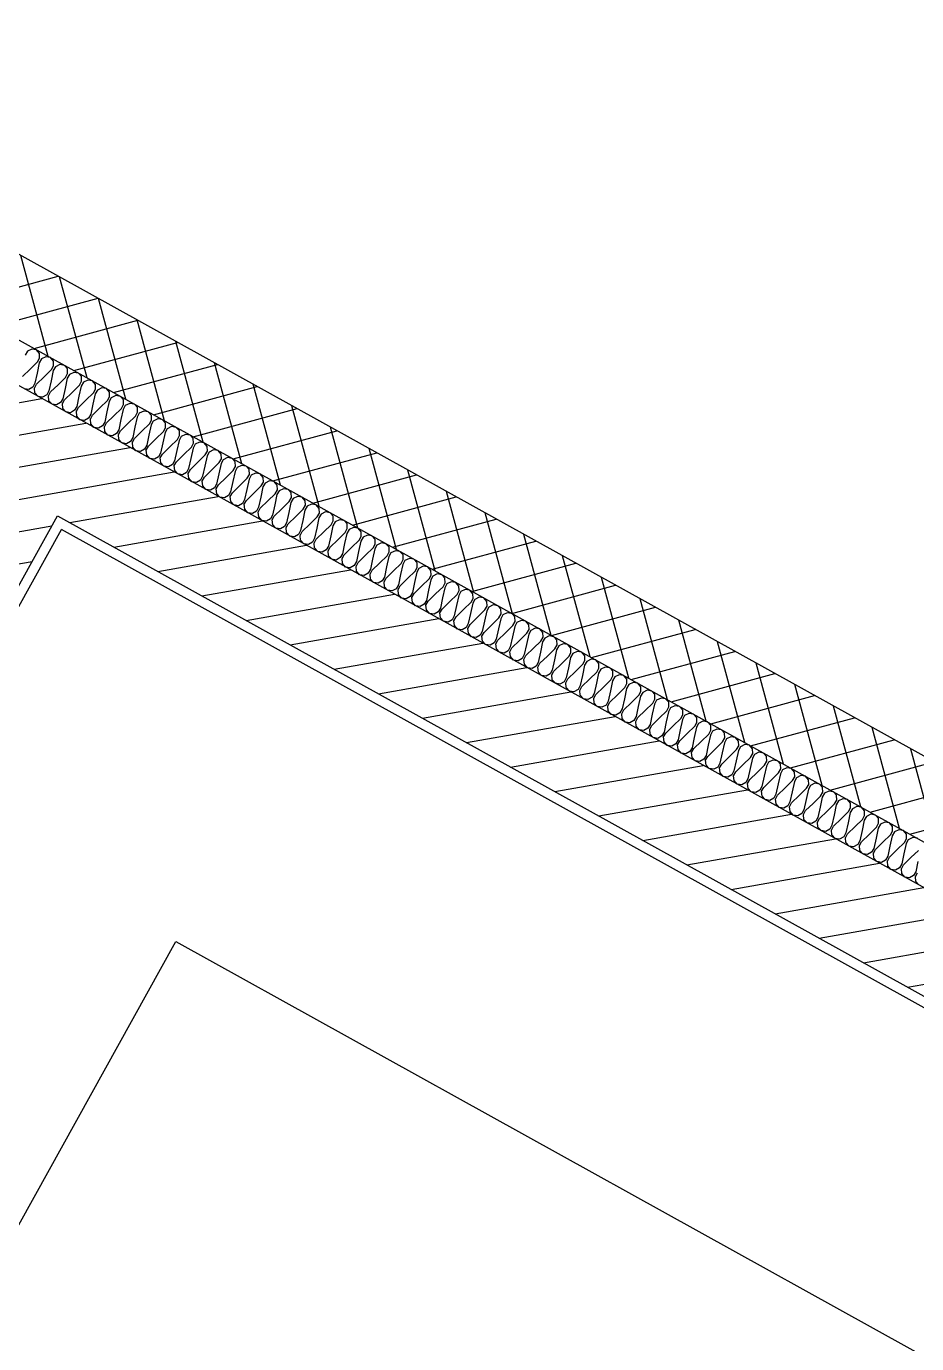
# Model space of a CAD drawing. Header units: millimetres. Extents: x -21000 to 567700, y 435000 to 850800.
# Drawn here: x 258773 to 260555, y 622964 to 625599 of the extents above; entities that cross this region are included whole.
import ezdxf
from ezdxf.xclip import XClip

# ---------------------------------------------------------------- set-up
doc = ezdxf.new("R2010")
doc.units = ezdxf.units.MM
doc.header["$LTSCALE"] = 700
doc.header["$XCLIPFRAME"] = 2
doc.layers.get('0').update_dxf_attribs({"color": 2})
for name, color, linetype in [('AB_Pbase$0$ELE8', 8, 'Continuous'), ('AB_Pbase$0$FIN', 6, 'Continuous'), ('AB_Pbase$0$HAT-BR', 5, 'Continuous'), ('AB_Pbase$0$INS', 8, 'Continuous'), ('AB_Pbase$0$O-F-BATH', 6, 'Continuous'), ('AB_Pbase$0$WAL', 3, 'Continuous')]:
    doc.layers.add(name, color=color, linetype=linetype)

# ---------------------------------------------------------------- blocks, each defined once
blk = doc.blocks.new('AB_Pbase')
at = {"layer": 'AB_Pbase$0$ELE8'}
h = blk.add_hatch(dxfattribs=at)
h.set_pattern_fill('NET', color=256, scale=20, angle=15.182184)
h.paths.add_polyline_path([(260056.3, 629751.4), (260129, 629882.6), (259927.8, 629994.1), (259855.1, 629862.9)])
edge = h.paths.add_edge_path()
edge.add_line((264117.2, 627671.9), (261458.4, 629145.7))
edge.add_line((261458.4, 629145.7), (261385.7, 629014.5))
edge.add_line((261385.7, 629014.5), (262579.5, 628352.8))
edge.add_line((262579.5, 628352.8), (261915.3, 627154.6))
edge.add_line((261915.3, 627154.6), (262265.2, 626960.6))
edge.add_line((262265.2, 626960.6), (262337.9, 627091.8))
edge.add_line((262337.9, 627091.8), (262119.2, 627213))
edge.add_line((262119.2, 627213), (262710.7, 628280.1))
edge.add_line((262710.7, 628280.1), (264044.5, 627540.7))
edge.add_line((264044.5, 627540.7), (264117.3, 627671.9))
h.paths.add_polyline_path([(259546.7, 629347.8), (259677.9, 629275.1), (259968.8, 629799.9), (259855.1, 629862.9), (259612.7, 629425.6), (259595.2, 629435.3)])
h.paths.add_polyline_path([(259280.4, 628557.9), (259149.2, 628630.7), (257505.7, 625665.7), (262325, 622994.3), (263789, 625635.6), (263657.9, 625708.4), (262266.5, 623198.2), (257709.6, 625724.2)])
at = {"layer": 'AB_Pbase$0$HAT-BR'}
h = blk.add_hatch(dxfattribs=at)
h.set_pattern_fill('ANSI31', color=256, scale=20, angle=145)
h.paths.add_polyline_path([(235929.4, 604527.6), (236063.8, 604661.9), (238153, 602571.6), (240063.6, 606018.4), (240229.8, 605926.3), (238280.5, 602409.7), (237010.4, 601140.3), (237826.9, 600323.4), (237692.5, 600189.1), (236741.7, 601140.4), (238029, 602427)])
h.paths.add_polyline_path([(238632.8, 599517.1), (232550.1, 593437.5), (232684.4, 593303.2), (238767.1, 599382.7)])
h.paths.add_polyline_path([(239573, 598576.4), (244422.5, 593724.3), (238339.7, 587644.8), (238205.4, 587779.2), (244153.8, 593724.4), (239438.6, 598442)])
h.paths.add_polyline_path([(253366.3, 576146.8), (254890.9, 574621.3), (254756.5, 574487), (253231.9, 576012.5)], flags=17)
h.paths.add_polyline_path([(246954.3, 581883.1), (245525.6, 580455.2), (245391.3, 580589.5), (246820, 582017.5)])
h.paths.add_polyline_path([(247173.6, 582371), (252407.6, 587602.2), (252541.9, 587467.8), (247308, 582236.6)])
h.paths.add_polyline_path([(260580.1, 582120.7), (261142.4, 583135.1), (260976.2, 583227.2), (260414, 582212.8)], flags=17)
h.paths.add_polyline_path([(263886.9, 576046.1), (264234.4, 575698.5), (264194.3, 575658.4), (265114.4, 575148.5), (265206.5, 575314.6)])
edge = h.paths.add_edge_path()
edge.add_line((263638.9, 581842.7), (261303.6, 583137.2))
edge.add_line((261303.6, 583137.2), (261395.8, 583303.3))
edge.add_line((261395.8, 583303.3), (265930.7, 580789.6))
edge.add_line((265930.7, 580789.6), (269809.1, 587786.6))
edge.add_line((269809.1, 587786.6), (269975.3, 587694.4))
edge.add_line((269975.3, 587694.4), (266096.8, 580697.5))
edge.add_line((266096.8, 580697.5), (266534.1, 580455.1))
edge.add_line((266534.1, 580455.1), (266442, 580288.9))
edge.add_line((266442, 580288.9), (263805.1, 581750.6))
edge.add_line((263638.9, 581842.7), (262485.1, 579761.3))
edge.add_line((263805.1, 581750.6), (261405.4, 577421.6))
edge.add_line((262393, 579595.1), (259935.3, 580957.4))
edge.add_line((262485.1, 579761.3), (259861.3, 581215.7))
edge.add_line((262393, 579595.1), (261239.3, 577513.7))
edge.add_line((259861.3, 581215.7), (259168.1, 579965.2))
edge.add_line((259334.3, 579873.1), (259168.1, 579965.2))
edge.add_line((259935.3, 580957.4), (259334.3, 579873.1))
edge.add_line((261239.3, 577513.7), (258615.4, 578968.1))
edge.add_line((258615.4, 578968.1), (258523.3, 578802))
edge.add_line((258523.3, 578802), (263739.4, 575910.6))
edge.add_line((263739.4, 575910.6), (263879.2, 576050.4))
edge.add_line((263879.2, 576050.4), (261405.4, 577421.6))
edge = h.paths.add_edge_path()
edge.add_line((273761.7, 610263.5), (273411.9, 610457.4))
edge.add_line((273411.9, 610457.4), (273281, 610221.2))
edge.add_line((273281, 610221.2), (271837.9, 611021.2))
edge.add_line((271837.9, 611021.2), (270579.8, 608751.5))
edge.add_line((270579.8, 608751.5), (267899.1, 610237.5))
edge.add_line((267899.1, 610237.5), (268345.1, 611042.1))
edge.add_line((268345.1, 611042.1), (267907.8, 611284.5))
edge.add_line((267907.8, 611284.5), (267461.8, 610479.9))
edge.add_line((267461.8, 610479.9), (264676.1, 612024))
edge.add_line((264676.1, 612024), (266867.4, 615977.3))
edge.add_line((266867.4, 615977.3), (266701.3, 616069.4))
edge.add_line((266701.3, 616069.4), (265295.3, 613533))
edge.add_line((265295.3, 613533), (264945.5, 613726.9))
edge.add_line((264945.5, 613726.9), (264853.4, 613560.7))
edge.add_line((264853.4, 613560.7), (265203.2, 613366.8))
edge.add_line((265203.2, 613366.8), (264417.8, 611949.9))
edge.add_line((264417.8, 611949.9), (276229.5, 605402.6))
edge.add_line((276229.5, 605402.6), (278088.8, 608756.8))
edge.add_line((278088.8, 608756.8), (278565.5, 608492.5))
edge.add_line((278565.5, 608492.5), (278798.2, 608912.4))
edge.add_line((278798.2, 608912.4), (278719.4, 608956))
edge.add_line((278719.4, 608956), (278578.9, 608702.3))
edge.add_line((278578.9, 608702.3), (278093.4, 608971.4))
edge.add_line((278093.4, 608971.4), (278825.5, 610292.1))
edge.add_line((278825.5, 610292.1), (278746.8, 610335.7))
edge.add_line((278746.8, 610335.7), (278092.3, 609155))
edge.add_line((278092.3, 609155), (277414.5, 609530.7))
edge.add_line((277414.5, 609530.7), (277370.8, 609452))
edge.add_line((277370.8, 609452), (278048.7, 609076.3))
edge.add_line((278048.7, 609076.3), (276155.5, 605660.9))
edge.add_line((276155.5, 605660.9), (275027.2, 606286.3))
edge.add_line((275027.2, 606286.3), (275473.2, 607090.9))
edge.add_line((275473.2, 607090.9), (275394.5, 607134.6))
edge.add_line((275394.5, 607134.6), (274948.5, 606329.9))
edge.add_line((274948.5, 606329.9), (274668.6, 606485.1))
edge.add_line((274668.6, 606485.1), (275114.6, 607289.7))
edge.add_line((275114.6, 607289.7), (275035.9, 607333.3))
edge.add_line((275035.9, 607333.3), (274589.9, 606528.7))
edge.add_line((274589.9, 606528.7), (270746, 608659.4))
edge.add_line((270746, 608659.4), (271911.9, 610762.9))
edge.add_line((271911.9, 610762.9), (273538.7, 609861.1))
edge.add_line((273538.7, 609861.1), (273766.6, 610272.2))
h.paths.add_polyline_path([(249823.9, 630123.9), (248214.6, 631015.9), (248122.5, 630849.7), (249731.8, 629957.7)])
h.paths.add_polyline_path([(264448.6, 621462.8), (264706.6, 621319.7), (264798.7, 621485.9), (263959.1, 621951.3), (263866.9, 621785.1), (264282.4, 621554.9), (263271.6, 619731.3), (263437.7, 619639.2)])
h.paths.add_polyline_path([(269499.6, 619034.5), (268660, 619499.9), (268567.9, 619333.7), (269048.9, 619067.1), (267972.6, 617125.4), (268138.8, 617033.3), (269215.1, 618975), (269407.5, 618868.3)])
h.paths.add_polyline_path([(278950.9, 618872.1), (277573.4, 619635.6), (275440.2, 615787.3), (272265.3, 617547.2), (272173.2, 617381), (274499.7, 616091.4), (273527.6, 614337.8), (273693.8, 614245.7), (274665.9, 615999.3), (276004, 615257.5), (276166.4, 615550.5), (275676.7, 615822), (277647.4, 619377.4), (278858.8, 618705.9)])
h.paths.add_polyline_path([(271683.5, 616497.6), (271517.4, 616589.7), (270492, 614739.9), (270658.2, 614647.8)])
h.paths.add_polyline_path([(266121, 619581), (265095.6, 617731.2), (264929.4, 617823.3), (265954.8, 619673.1)])
h.paths.add_polyline_path([(264405.1, 617124.9), (264497.2, 617291.1), (264296.1, 617402.6), (264203.9, 617236.4)])
edge = h.paths.add_edge_path()
edge.add_line((261140, 623342.4), (261232.1, 623508.6))
edge.add_line((261232.1, 623508.6), (257484.4, 625586))
edge.add_line((257484.4, 625586), (257392.3, 625419.8))
edge.add_line((257392.3, 625419.8), (258756.7, 624663.5))
edge.add_line((258756.7, 624663.5), (257030.8, 621549.9))
edge.add_line((257030.8, 621549.9), (255666.4, 622306.2))
edge.add_line((255666.4, 622306.2), (255622.7, 622227.5))
edge.add_line((255622.7, 622227.5), (256987.1, 621471.2))
edge.add_line((256987.1, 621471.2), (256735, 621016.4))
edge.add_line((256735, 621016.4), (256813.8, 620972.7))
edge.add_line((256813.8, 620972.7), (258835.4, 624619.9))
edge.add_line((258835.4, 624619.9), (261140, 623342.4))
h.paths.add_polyline_path([(252295.3, 623557.4), (252251.7, 623478.7), (252800.5, 623174.5), (252844.1, 623253.2)], flags=17)
h.paths.add_polyline_path([(278024, 614023.5), (278741.6, 615317.9), (277798.7, 613617.1), (277877.5, 613573.4), (278119.7, 614010.5), (279335.4, 613336.6), (279379.1, 613415.3), (278163.4, 614089.2), (278820.3, 615274.3), (278741.6, 615317.9)])
h.paths.add_polyline_path([(276999.8, 611990.1), (277047.9, 611963.4), (276926.7, 611744.8), (276799.9, 611815.1), (277163.5, 612471), (277242.2, 612427.4)], flags=17)
h.paths.add_polyline_path([(275349.5, 612653.4), (275456.1, 612845.8), (275766.5, 612673.7), (275659.8, 612481.3)], flags=17)
h.paths.add_polyline_path([(274915.1, 612859.8), (274748.9, 612952), (274506.5, 612514.6), (274672.7, 612422.5)], flags=17)
h.paths.add_polyline_path([(279024.5, 610867.8), (280144.5, 612888.1), (280223.2, 612844.5), (279103.3, 610824.1)])
h.paths.add_polyline_path([(279601.8, 610547.8), (280721.7, 612568.2), (280800.4, 612524.5), (279680.5, 610504.2)])
edge = h.paths.add_edge_path()
edge.add_line((268115.9, 579441.1), (268710.6, 579111.4))
edge.add_line((268710.6, 579111.4), (268676.7, 579050.2))
edge.add_line((268676.7, 579050.2), (271436.1, 577520.6))
edge.add_line((271436.1, 577520.6), (271470, 577581.9))
edge.add_line((271470, 577581.9), (271528.2, 577686.8))
edge.add_line((271528.2, 577686.8), (268174.1, 579546.1))
edge.add_line((268174.1, 579546.1), (268115.9, 579441.1))
h.paths.add_polyline_path([(252546, 576288.4), (251117.3, 574860.5), (254615.6, 571360.4), (257807.1, 577118), (257640.9, 577210.2), (255736.8, 573775), (255682.7, 573829.2), (255548.3, 573694.9), (255641, 573602.1), (254521.2, 571582.1), (251315.3, 574789.7), (252680.4, 576154.1)])
h.paths.add_polyline_path([(254748.7, 622094.5), (254457.8, 621569.8), (254624, 621477.7), (254914.9, 622002.4)], flags=17)
h.paths.add_polyline_path([(260390.1, 620339.5), (260224, 620431.6), (261377.8, 622513.2), (261544, 622421.1)])
h.paths.add_polyline_path([(246694.2, 601788.4), (244262.8, 603136.2), (244354.9, 603302.4), (246786.3, 601954.6)])
h.paths.add_polyline_path([(264513.8, 616681.6), (263362.4, 614604.4), (263948.4, 614279.6), (263856.3, 614113.4), (262500.6, 614864.9), (262592.7, 615031.1), (263196.2, 614696.5), (264347.6, 616773.8)])
h.paths.add_polyline_path([(251505.8, 616203), (251413.7, 616036.9), (267384.3, 607184.2), (267476.4, 607350.4)])
h.paths.add_polyline_path([(271057.7, 605148), (274188.8, 603412.4), (272429, 600237.5), (270189.9, 601478.7), (270097.8, 601312.5), (274624, 598803.6), (274716.1, 598969.8), (272595.1, 600145.4), (274355, 603320.3), (277464.3, 601596.8), (270405.5, 588862.3), (265870.5, 591376.1), (265778.4, 591209.9), (270479.5, 588604), (277722.6, 601670.9), (271149.8, 605314.2)])
h.paths.add_polyline_path([(255481.8, 630440.5), (255389.7, 630274.4), (255792, 630051.4), (254296.4, 627353.1), (254375.1, 627309.5), (255870.8, 630007.7), (258726.4, 628424.8), (257230.8, 625726.6), (257396.9, 625634.5), (258984.7, 628498.9)])
h.paths.add_polyline_path([(252754.7, 624571.9), (253714.6, 626303.6), (253793.4, 626260), (252833.4, 624528.2)])
h.paths.add_polyline_path([(271454, 617733.9), (271546.1, 617900.1), (271143.9, 618123.1), (271051.8, 617956.9)])
h.paths.add_polyline_path([(274129.6, 612597.8), (274173.2, 612676.5), (272975, 613340.7), (272679.2, 612807.2), (272845.4, 612715.1), (273097.5, 613169.9)], flags=17)
h.paths.add_polyline_path([(261119, 615848), (261285.2, 615755.9), (262691.1, 618292.3), (262525, 618384.4)])
h.paths.add_polyline_path([(261302.7, 615746.2), (261210.6, 615580), (261503.6, 615417.6), (261595.7, 615583.7)], flags=17)
h.paths.add_polyline_path([(260779.6, 615235.7), (260945.8, 615143.6), (260407.7, 614172.8), (247559.5, 621294.6), (247428.3, 621367.4), (245110.6, 622652.1), (245202.7, 622818.3), (246042.3, 622352.9), (246488.4, 623157.5), (246654.5, 623065.4), (246208.5, 622260.8), (248062.7, 621233), (249400.8, 623646.9), (248952.5, 623895.4), (248996.2, 623974.1), (249984.5, 623426.3), (249940.9, 623347.5), (249479.5, 623603.3), (248141.4, 621189.3), (250017.5, 620149.4), (251359.6, 622570.7), (250948.5, 622798.5), (250988.1, 622869.9), (251939.3, 622342.7), (251895.6, 622264), (251434.3, 622519.7), (250096.2, 620105.8), (252811.9, 618600.4), (253257.9, 619405.1), (253336.6, 619361.5), (252890.6, 618556.8), (253257.9, 618353.2), (254159.7, 619980), (253792.3, 620183.6), (253676, 619973.7), (253597.3, 620017.3), (253905.1, 620572.7), (254071.3, 620480.6), (253971.9, 620301.3), (254627.9, 619937.7), (254535.8, 619771.5), (254238.4, 619936.4), (253336.7, 618309.6), (254613.6, 617601.7), (255607.5, 619394.7), (255773.6, 619302.6), (254779.8, 617509.6), (260333.6, 614431.1)])
h.paths.add_polyline_path([(251257.3, 624727.3), (251091.2, 624819.4), (250887.5, 624452.1), (248071, 626013.3), (247978.9, 625847.1), (247979.1, 625847), (246827.7, 623769.8), (246993.9, 623677.6), (248145.3, 625754.9), (251552, 623866.5), (251644.1, 624032.7), (251053.7, 624359.9)])
h.paths.add_polyline_path([(239278.8, 608614.4), (239444.9, 608522.3), (239503.1, 608627.2), (240058.5, 608319.4), (240150.6, 608485.5), (239595.2, 608793.4), (239937, 609410), (239416.6, 609698.5), (239373, 609619.7), (239727.2, 609423.4)], flags=17)
h.paths.add_polyline_path([(249096, 617321.6), (249188.1, 617487.8), (246328.1, 619073.1), (246196.9, 619145.8), (244727.6, 619960.3), (244635.4, 619794.1)])
h.paths.add_polyline_path([(244912.1, 609773.6), (245004.2, 609939.8), (238523.3, 613532.3), (235245.5, 607619), (234042, 606416.1), (235434.6, 605022.7), (235569, 605157.1), (234240, 606486.8), (235318, 607564.2), (236122.2, 609014.9), (238706.7, 607582.3), (238270.4, 606795.2), (238991.9, 606395.2), (239084, 606561.4), (238528.6, 606869.2), (239047.4, 607805.1), (238881.2, 607897.2), (238798.8, 607748.5), (238357.1, 607993.3), (239086.7, 609309.6), (239008, 609353.3), (238278.4, 608037), (236214.3, 609181.1), (238509.9, 613322.4), (242795.5, 610946.9), (241038.1, 607776.4), (241204.2, 607684.3), (242961.7, 610854.8)])
h.paths.add_polyline_path([(254770.9, 631457.8), (254937, 631365.6), (255145.7, 631742.1), (254979.5, 631834.2)])
h.paths.add_polyline_path([(254539.5, 630648.5), (254373.3, 630740.6), (254143, 630325.1), (253548.3, 630654.8), (253504.7, 630576.1), (254099.4, 630246.4), (253042.5, 628339.7), (251765.6, 629047.6), (252822.5, 630954.2), (252848.7, 630939.7), (252892.3, 631018.4), (252787.4, 631076.6), (251686.9, 629091.2), (250436.1, 629784.5), (250344, 629618.3), (251594.7, 628925), (250494.2, 626939.6), (250599.2, 626881.5), (250642.8, 626960.2), (250616.6, 626974.7), (251673.5, 628881.4), (252950.4, 628173.6), (251893.5, 626266.9), (251298.8, 626596.6), (251255.1, 626517.9), (251849.9, 626188.2), (251488.7, 625536.6), (251654.9, 625444.5)])
at = {"layer": 'AB_Pbase$0$FIN'}
blk.add_line((261130.3, 623324.9), (258843.2, 624592.7), dxfattribs=at)
blk.add_lwpolyline([(256960, 621463.4), (256707.8, 621008.6), (256821.5, 620945.6), (258843.2, 624592.7)], dxfattribs=at)
at = {"layer": 'AB_Pbase$0$INS'}
for points in [[(260559.8, 623881.3), (260553.6, 623888.4), (260552.6, 623898.1), (260556.9, 623905.8)], [(260557.8, 623928.1), (260553.4, 623907.7), (260549.1, 623900), (260541, 623895.4), (260531.8, 623896.8), (260525.6, 623903.9), (260524.6, 623913.6), (260528.9, 623921.3), (260543.8, 623935.9), (260558.8, 623950.5)], [(260556.6, 623974.6), (260547.3, 623976), (260538.5, 623971.7), (260534.3, 623964), (260529.8, 623943.6), (260525.4, 623923.2), (260521.1, 623915.5), (260513, 623910.9), (260503.8, 623912.3), (260497.6, 623919.4), (260496.6, 623929.1), (260500.9, 623936.8), (260515.8, 623951.4), (260530.8, 623966), (260535, 623973.7), (260534.7, 623983), (260528.6, 623990.1), (260519.3, 623991.5), (260510.6, 623987.3), (260506.3, 623979.6), (260501.8, 623959.2), (260497.4, 623938.8), (260493.1, 623931.1), (260485.1, 623926.4), (260475.8, 623927.9), (260469.7, 623934.9), (260468.6, 623944.6), (260472.9, 623952.3), (260487.8, 623966.9), (260502.8, 623981.5), (260507.1, 623989.2), (260506.7, 623998.5), (260500.6, 624005.6), (260491.3, 624007), (260482.6, 624002.8), (260478.3, 623995.1), (260473.9, 623974.7), (260469.4, 623954.3), (260465.1, 623946.6), (260457.1, 623941.9), (260447.8, 623943.4), (260441.7, 623950.4), (260440.7, 623960.1), (260444.9, 623967.8), (260459.9, 623982.4), (260474.8, 623997), (260479.1, 624004.7), (260478.8, 624014), (260472.6, 624021.1), (260463.4, 624022.6), (260454.6, 624018.3), (260450.3, 624010.6), (260445.9, 623990.2), (260441.4, 623969.8), (260437.2, 623962.1), (260429.1, 623957.4), (260419.8, 623958.9), (260413.7, 623965.9), (260412.7, 623975.7), (260416.9, 623983.4), (260431.9, 623997.9), (260446.8, 624012.5), (260451.1, 624020.2), (260450.8, 624029.5), (260444.6, 624036.6), (260435.4, 624038.1), (260426.6, 624033.8), (260422.3, 624026.1), (260417.9, 624005.7), (260413.4, 623985.3), (260409.2, 623977.6), (260401.1, 623972.9), (260391.8, 623974.4), (260385.7, 623981.5), (260384.7, 623991.2), (260388.9, 623998.9), (260403.9, 624013.5), (260418.8, 624028), (260423.1, 624035.7), (260422.8, 624045.1), (260416.6, 624052.1), (260407.4, 624053.6), (260398.6, 624049.3), (260394.3, 624041.6), (260389.9, 624021.2), (260385.4, 624000.8), (260381.2, 623993.1), (260373.1, 623988.4), (260363.9, 623989.9), (260357.7, 623997), (260356.7, 624006.7), (260361, 624014.4), (260375.9, 624029), (260390.8, 624043.5), (260395.1, 624051.2), (260394.8, 624060.6), (260388.6, 624067.6), (260379.4, 624069.1), (260370.6, 624064.8), (260366.4, 624057.1), (260361.9, 624036.7), (260357.5, 624016.3), (260353.2, 624008.6), (260345.1, 624004), (260335.9, 624005.4), (260329.7, 624012.5), (260328.7, 624022.2), (260333, 624029.9), (260347.9, 624044.5), (260362.9, 624059.1), (260367.1, 624066.8), (260366.8, 624076.1), (260360.7, 624083.1), (260351.4, 624084.6), (260342.6, 624080.3), (260338.4, 624072.6), (260333.9, 624052.2), (260329.5, 624031.8), (260325.2, 624024.1), (260317.1, 624019.5), (260307.9, 624020.9), (260301.7, 624028), (260300.7, 624037.7), (260305, 624045.4), (260319.9, 624060), (260334.9, 624074.6), (260339.1, 624082.3), (260338.8, 624091.6), (260332.7, 624098.7), (260323.4, 624100.1), (260314.6, 624095.8), (260310.4, 624088.2), (260305.9, 624067.8), (260301.5, 624047.3), (260297.2, 624039.7), (260289.1, 624035), (260279.9, 624036.5), (260273.7, 624043.5), (260272.7, 624053.2), (260277, 624060.9), (260291.9, 624075.5), (260306.9, 624090.1), (260311.1, 624097.8), (260310.8, 624107.1), (260304.7, 624114.2), (260295.4, 624115.6), (260286.7, 624111.4), (260282.4, 624103.7), (260277.9, 624083.3), (260273.5, 624062.9), (260269.2, 624055.2), (260261.1, 624050.5), (260251.9, 624052), (260245.8, 624059), (260244.7, 624068.7), (260249, 624076.4), (260263.9, 624091), (260278.9, 624105.6), (260283.2, 624113.3), (260282.8, 624122.6), (260276.7, 624129.7), (260267.4, 624131.2), (260258.7, 624126.9), (260254.4, 624119.2), (260250, 624098.8), (260245.5, 624078.4), (260241.2, 624070.7), (260233.2, 624066), (260223.9, 624067.5), (260217.8, 624074.5), (260216.7, 624084.3), (260221, 624092), (260236, 624106.5), (260250.9, 624121.1), (260255.2, 624128.8), (260254.8, 624138.1), (260248.7, 624145.2), (260239.5, 624146.7), (260230.7, 624142.4), (260226.4, 624134.7), (260222, 624114.3), (260217.5, 624093.9), (260213.2, 624086.2), (260205.2, 624081.5), (260195.9, 624083), (260189.8, 624090.1), (260188.8, 624099.8), (260193, 624107.5), (260208, 624122), (260222.9, 624136.6), (260227.2, 624144.3), (260226.9, 624153.7), (260220.7, 624160.7), (260211.5, 624162.2), (260202.7, 624157.9), (260198.4, 624150.2), (260194, 624129.8), (260189.5, 624109.4), (260185.3, 624101.7), (260177.2, 624097), (260167.9, 624098.5), (260161.8, 624105.6), (260160.8, 624115.3), (260165, 624123), (260180, 624137.6), (260194.9, 624152.1), (260199.2, 624159.8), (260198.9, 624169.2), (260192.7, 624176.2), (260183.5, 624177.7), (260174.7, 624173.4), (260170.4, 624165.7), (260166, 624145.3), (260161.5, 624124.9), (260157.3, 624117.2), (260149.2, 624112.6), (260139.9, 624114), (260133.8, 624121.1), (260132.8, 624130.8), (260137.1, 624138.5), (260152, 624153.1), (260166.9, 624167.7), (260171.2, 624175.4), (260170.9, 624184.7), (260164.7, 624191.7), (260155.5, 624193.2), (260146.7, 624188.9), (260142.4, 624181.2), (260138, 624160.8), (260133.6, 624140.4), (260129.3, 624132.7), (260121.2, 624128.1), (260112, 624129.5), (260105.8, 624136.6), (260104.8, 624146.3), (260109.1, 624154), (260124, 624168.6), (260139, 624183.2), (260143.2, 624190.9), (260142.9, 624200.2), (260136.8, 624207.3), (260127.5, 624208.7), (260118.7, 624204.4), (260114.5, 624196.7), (260110, 624176.3), (260105.6, 624155.9), (260101.3, 624148.3), (260093.2, 624143.6), (260084, 624145), (260077.8, 624152.1), (260076.8, 624161.8), (260081.1, 624169.5), (260096, 624184.1), (260111, 624198.7), (260115.2, 624206.4), (260114.9, 624215.7), (260108.8, 624222.8), (260099.5, 624224.2), (260090.7, 624220), (260086.5, 624212.3), (260082, 624191.9), (260077.6, 624171.5), (260073.3, 624163.8), (260065.2, 624159.1), (260056, 624160.6), (260049.8, 624167.6), (260048.8, 624177.3), (260053.1, 624185), (260068, 624199.6), (260083, 624214.2), (260087.2, 624221.9), (260086.9, 624231.2), (260080.8, 624238.3), (260071.5, 624239.8), (260062.8, 624235.5), (260058.5, 624227.8), (260054, 624207.4), (260049.6, 624187), (260045.3, 624179.3), (260037.2, 624174.6), (260028, 624176.1), (260021.9, 624183.1), (260020.8, 624192.9), (260025.1, 624200.5), (260040, 624215.1), (260055, 624229.7), (260059.3, 624237.4), (260058.9, 624246.7), (260052.8, 624253.8), (260043.5, 624255.3), (260034.8, 624251), (260030.5, 624243.3), (260026, 624222.9), (260021.6, 624202.5), (260017.3, 624194.8), (260009.3, 624190.1), (260000, 624191.6), (259993.9, 624198.7), (259992.8, 624208.4), (259997.1, 624216.1), (260012.1, 624230.6), (260027, 624245.2), (260031.3, 624252.9), (260030.9, 624262.3), (260024.8, 624269.3), (260015.6, 624270.8), (260006.8, 624266.5), (260002.5, 624258.8), (259998.1, 624238.4), (259993.6, 624218), (259989.3, 624210.3), (259981.3, 624205.6), (259972, 624207.1), (259965.9, 624214.2), (259964.9, 624223.9), (259969.1, 624231.6), (259984.1, 624246.2), (259999, 624260.7), (260003.3, 624268.4), (260003, 624277.8), (259996.8, 624284.8), (259987.6, 624286.3), (259978.8, 624282), (259974.5, 624274.3), (259970.1, 624253.9), (259965.6, 624233.5), (259961.4, 624225.8), (259953.3, 624221.2), (259944, 624222.6), (259937.9, 624229.7), (259936.9, 624239.4), (259941.1, 624247.1), (259956.1, 624261.7), (259971, 624276.3), (259975.3, 624284), (259975, 624293.3), (259968.8, 624300.3), (259959.6, 624301.8), (259950.8, 624297.5), (259946.5, 624289.8), (259942.1, 624269.4), (259937.6, 624249), (259933.4, 624241.3), (259925.3, 624236.7), (259916, 624238.1), (259909.9, 624245.2), (259908.9, 624254.9), (259913.1, 624262.6), (259928.1, 624277.2), (259943, 624291.8), (259947.3, 624299.5), (259947, 624308.8), (259940.8, 624315.9), (259931.6, 624317.3), (259922.8, 624313), (259918.5, 624305.3), (259914.1, 624284.9), (259909.6, 624264.5), (259905.4, 624256.8), (259897.3, 624252.2), (259888.1, 624253.6), (259881.9, 624260.7), (259880.9, 624270.4), (259885.2, 624278.1), (259900.1, 624292.7), (259915, 624307.3), (259919.3, 624315), (259919, 624324.3), (259912.8, 624331.4), (259903.6, 624332.8), (259894.8, 624328.6), (259890.6, 624320.9), (259886.1, 624300.5), (259881.7, 624280.1), (259877.4, 624272.4), (259869.3, 624267.7), (259860.1, 624269.2), (259853.9, 624276.2), (259852.9, 624285.9), (259857.2, 624293.6), (259872.1, 624308.2), (259887.1, 624322.8), (259891.3, 624330.5), (259891, 624339.8), (259884.9, 624346.9), (259875.6, 624348.4), (259866.8, 624344.1), (259862.6, 624336.4), (259858.1, 624316), (259853.7, 624295.6), (259849.4, 624287.9), (259841.3, 624283.2), (259832.1, 624284.7), (259825.9, 624291.7), (259824.9, 624301.5), (259829.2, 624309.1), (259844.1, 624323.7), (259859.1, 624338.3), (259863.3, 624346), (259863, 624355.3), (259856.9, 624362.4), (259847.6, 624363.9), (259838.8, 624359.6), (259834.6, 624351.9), (259830.1, 624331.5), (259825.7, 624311.1), (259821.4, 624303.4), (259813.3, 624298.7), (259804.1, 624300.2), (259798, 624307.3), (259796.9, 624317), (259801.2, 624324.7), (259816.1, 624339.2), (259831.1, 624353.8), (259835.4, 624361.5), (259835, 624370.8), (259828.9, 624377.9), (259819.6, 624379.4), (259810.9, 624375.1), (259806.6, 624367.4), (259802.1, 624347), (259797.7, 624326.6), (259793.4, 624318.9), (259785.4, 624314.2), (259776.1, 624315.7), (259770, 624322.8), (259768.9, 624332.5), (259773.2, 624340.2), (259788.2, 624354.8), (259803.1, 624369.3), (259807.4, 624377), (259807, 624386.4), (259800.9, 624393.4), (259791.7, 624394.9), (259782.9, 624390.6), (259778.6, 624382.9), (259774.2, 624362.5), (259769.7, 624342.1), (259765.4, 624334.4), (259757.4, 624329.7), (259748.1, 624331.2), (259742, 624338.3), (259741, 624348), (259745.2, 624355.7), (259760.2, 624370.3), (259775.1, 624384.9), (259779.4, 624392.6), (259779.1, 624401.9), (259772.9, 624408.9), (259763.7, 624410.4), (259754.9, 624406.1), (259750.6, 624398.4), (259746.2, 624378), (259741.7, 624357.6), (259737.5, 624349.9), (259729.4, 624345.3), (259720.1, 624346.7), (259714, 624353.8), (259713, 624363.5), (259717.2, 624371.2), (259732.2, 624385.8), (259747.1, 624400.4), (259751.4, 624408.1), (259751.1, 624417.4), (259744.9, 624424.5), (259735.7, 624425.9), (259726.9, 624421.6), (259722.6, 624413.9), (259718.2, 624393.5), (259713.7, 624373.1), (259709.5, 624365.4), (259701.4, 624360.8), (259692.1, 624362.2), (259686, 624369.3), (259685, 624379), (259689.2, 624386.7), (259704.2, 624401.3), (259719.1, 624415.9), (259723.4, 624423.6), (259723.1, 624432.9), (259716.9, 624440), (259707.7, 624441.4), (259698.9, 624437.2), (259694.6, 624429.5), (259690.2, 624409.1), (259685.7, 624388.7), (259681.5, 624381), (259673.4, 624376.3), (259664.2, 624377.8), (259658, 624384.8), (259657, 624394.5), (259661.3, 624402.2), (259676.2, 624416.8), (259691.1, 624431.4), (259695.4, 624439.1), (259695.1, 624448.4), (259688.9, 624455.5), (259679.7, 624457), (259670.9, 624452.7), (259666.7, 624445), (259662.2, 624424.6), (259657.8, 624404.2), (259653.5, 624396.5), (259645.4, 624391.8), (259636.2, 624393.3), (259630, 624400.3), (259629, 624410), (259633.3, 624417.7), (259648.2, 624432.3), (259663.2, 624446.9), (259667.4, 624454.6), (259667.1, 624463.9), (259661, 624471), (259651.7, 624472.5), (259642.9, 624468.2), (259638.7, 624460.5), (259634.2, 624440.1), (259629.8, 624419.7), (259625.5, 624412), (259617.4, 624407.3), (259608.2, 624408.8), (259602, 624415.8), (259601, 624425.6), (259605.3, 624433.3), (259620.2, 624447.8), (259635.2, 624462.4), (259639.4, 624470.1), (259639.1, 624479.4), (259633, 624486.5), (259623.7, 624488), (259614.9, 624483.7), (259610.7, 624476), (259606.2, 624455.6), (259601.8, 624435.2), (259597.5, 624427.5), (259589.4, 624422.8), (259580.2, 624424.3), (259574, 624431.4), (259573, 624441.1), (259577.3, 624448.8), (259592.2, 624463.4), (259607.2, 624477.9), (259611.4, 624485.6), (259611.1, 624495), (259605, 624502), (259595.7, 624503.5), (259587, 624499.2), (259582.7, 624491.5), (259578.2, 624471.1), (259573.8, 624450.7), (259569.5, 624443), (259561.5, 624438.3), (259552.2, 624439.8), (259546.1, 624446.9), (259545, 624456.6), (259549.3, 624464.3), (259564.3, 624478.9), (259579.2, 624493.5), (259583.5, 624501.1), (259583.1, 624510.5), (259577, 624517.5), (259567.7, 624519), (259559, 624514.7), (259554.7, 624507), (259550.3, 624486.6), (259545.8, 624466.2), (259541.5, 624458.5), (259533.5, 624453.9), (259524.2, 624455.3), (259518.1, 624462.4), (259517.1, 624472.1), (259521.3, 624479.8), (259536.3, 624494.4), (259551.2, 624509), (259555.5, 624516.7), (259555.2, 624526), (259549, 624533.1), (259539.8, 624534.5), (259531, 624530.2), (259526.7, 624522.5), (259522.3, 624502.1), (259517.8, 624481.7), (259513.6, 624474), (259505.5, 624469.4), (259496.2, 624470.8), (259490.1, 624477.9), (259489.1, 624487.6), (259493.3, 624495.3), (259508.3, 624509.9), (259523.2, 624524.5), (259527.5, 624532.2), (259527.2, 624541.5), (259521, 624548.6), (259511.8, 624550), (259503, 624545.8), (259498.7, 624538.1), (259494.3, 624517.7), (259489.8, 624497.3), (259485.6, 624489.6), (259477.5, 624484.9), (259468.2, 624486.4), (259462.1, 624493.4), (259461.1, 624503.1), (259465.3, 624510.8), (259480.3, 624525.4), (259495.2, 624540), (259499.5, 624547.7), (259499.2, 624557), (259493, 624564.1), (259483.8, 624565.5), (259475, 624561.3), (259470.7, 624553.6), (259466.3, 624533.2), (259461.8, 624512.8), (259457.6, 624505.1), (259449.5, 624500.4), (259440.3, 624501.9), (259434.1, 624508.9), (259433.1, 624518.6), (259437.4, 624526.3), (259452.3, 624540.9), (259467.2, 624555.5), (259471.5, 624563.2), (259471.2, 624572.5), (259465, 624579.6), (259455.8, 624581.1), (259447, 624576.8), (259442.8, 624569.1), (259438.3, 624548.7), (259433.9, 624528.3), (259429.6, 624520.6), (259421.5, 624515.9), (259412.3, 624517.4), (259406.1, 624524.4), (259405.1, 624534.2), (259409.4, 624541.9), (259424.3, 624556.4), (259439.3, 624571), (259443.5, 624578.7), (259443.2, 624588), (259437.1, 624595.1), (259427.8, 624596.6), (259419, 624592.3), (259414.8, 624584.6), (259410.3, 624564.2), (259405.9, 624543.8), (259401.6, 624536.1), (259393.5, 624531.4), (259384.3, 624532.9), (259378.1, 624540), (259377.1, 624549.7), (259381.4, 624557.4), (259396.3, 624572), (259411.3, 624586.5), (259415.5, 624594.2), (259415.2, 624603.6), (259409.1, 624610.6), (259399.8, 624612.1), (259391, 624607.8), (259386.8, 624600.1), (259382.3, 624579.7), (259377.9, 624559.3), (259373.6, 624551.6), (259365.5, 624546.9), (259356.3, 624548.4), (259350.1, 624555.5), (259349.1, 624565.2), (259353.4, 624572.9), (259368.3, 624587.5), (259383.3, 624602.1), (259387.5, 624609.7), (259387.2, 624619.1), (259381.1, 624626.1), (259371.8, 624627.6), (259363.1, 624623.3), (259358.8, 624615.6), (259354.3, 624595.2), (259349.9, 624574.8), (259345.6, 624567.1), (259337.6, 624562.5), (259328.3, 624563.9), (259322.2, 624571), (259321.1, 624580.7), (259325.4, 624588.4), (259340.3, 624603), (259355.3, 624617.6), (259359.6, 624625.3), (259359.2, 624634.6), (259353.1, 624641.7), (259343.8, 624643.1), (259335.1, 624638.8), (259330.8, 624631.1), (259326.4, 624610.7), (259321.9, 624590.3), (259317.6, 624582.6), (259309.6, 624578), (259300.3, 624579.4), (259294.2, 624586.5), (259293.1, 624596.2), (259297.4, 624603.9), (259312.4, 624618.5), (259327.3, 624633.1), (259331.6, 624640.8), (259331.3, 624650.1), (259325.1, 624657.2), (259315.9, 624658.6), (259307.1, 624654.3), (259302.8, 624646.7), (259298.4, 624626.3), (259293.9, 624605.9), (259289.7, 624598.2), (259281.6, 624593.5), (259272.3, 624595), (259266.2, 624602), (259265.2, 624611.7), (259269.4, 624619.4), (259284.4, 624634), (259299.3, 624648.6), (259303.6, 624656.3), (259303.3, 624665.6), (259297.1, 624672.7), (259287.9, 624674.1), (259279.1, 624669.9), (259274.8, 624662.2), (259270.4, 624641.8), (259265.9, 624621.4), (259261.7, 624613.7), (259253.6, 624609), (259244.3, 624610.5), (259238.2, 624617.5), (259237.2, 624627.2), (259241.4, 624634.9), (259256.4, 624649.5), (259271.3, 624664.1), (259275.6, 624671.8), (259275.3, 624681.1), (259269.1, 624688.2), (259259.9, 624689.7), (259251.1, 624685.4), (259246.8, 624677.7), (259242.4, 624657.3), (259237.9, 624636.9), (259233.7, 624629.2), (259225.6, 624624.5), (259216.4, 624626), (259210.2, 624633), (259209.2, 624642.8), (259213.5, 624650.5), (259228.4, 624665), (259243.3, 624679.6), (259247.6, 624687.3), (259247.3, 624696.6), (259241.1, 624703.7), (259231.9, 624705.2), (259223.1, 624700.9), (259218.9, 624693.2), (259214.4, 624672.8), (259210, 624652.4), (259205.7, 624644.7), (259197.6, 624640), (259188.4, 624641.5), (259182.2, 624648.6), (259181.2, 624658.3), (259185.5, 624666), (259200.4, 624680.6), (259215.4, 624695.1), (259219.6, 624702.8), (259219.3, 624712.2), (259213.2, 624719.2), (259203.9, 624720.7), (259195.1, 624716.4), (259190.9, 624708.7), (259186.4, 624688.3), (259182, 624667.9), (259177.7, 624660.2), (259169.6, 624655.5), (259160.4, 624657), (259154.2, 624664.1), (259153.2, 624673.8), (259157.5, 624681.5), (259172.4, 624696.1), (259187.4, 624710.6), (259191.6, 624718.3), (259191.3, 624727.7), (259185.2, 624734.7), (259175.9, 624736.2), (259167.1, 624731.9), (259162.9, 624724.2), (259158.4, 624703.8), (259154, 624683.4), (259149.7, 624675.7), (259141.6, 624671.1), (259132.4, 624672.5), (259126.2, 624679.6), (259125.2, 624689.3), (259129.5, 624697), (259144.4, 624711.6), (259159.4, 624726.2), (259163.6, 624733.9), (259163.3, 624743.2), (259157.2, 624750.2), (259147.9, 624751.7), (259139.2, 624747.4), (259134.9, 624739.7), (259130.4, 624719.3), (259126, 624698.9), (259121.7, 624691.2), (259113.6, 624686.6), (259104.4, 624688), (259098.3, 624695.1), (259097.2, 624704.8), (259101.5, 624712.5), (259116.4, 624727.1), (259131.4, 624741.7), (259135.7, 624749.4), (259135.3, 624758.7), (259129.2, 624765.8), (259119.9, 624767.2), (259111.2, 624762.9), (259106.9, 624755.3), (259102.5, 624734.8), (259098, 624714.4), (259093.7, 624706.8), (259085.7, 624702.1), (259076.4, 624703.5), (259070.3, 624710.6), (259069.2, 624720.3), (259073.5, 624728), (259088.5, 624742.6), (259103.4, 624757.2), (259107.7, 624764.9), (259107.3, 624774.2), (259101.2, 624781.3), (259092, 624782.7), (259083.2, 624778.5), (259078.9, 624770.8), (259074.5, 624750.4), (259070, 624730), (259065.7, 624722.3), (259057.7, 624717.6), (259048.4, 624719.1), (259042.3, 624726.1), (259041.3, 624735.8), (259045.5, 624743.5), (259060.5, 624758.1), (259075.4, 624772.7), (259079.7, 624780.4), (259079.4, 624789.7), (259073.2, 624796.8), (259064, 624798.3), (259055.2, 624794), (259050.9, 624786.3), (259046.5, 624765.9), (259042, 624745.5), (259037.8, 624737.8), (259029.7, 624733.1), (259020.4, 624734.6), (259014.3, 624741.6), (259013.3, 624751.4), (259017.5, 624759.1), (259032.5, 624773.6), (259047.4, 624788.2), (259051.7, 624795.9), (259051.4, 624805.2), (259045.2, 624812.3), (259036, 624813.8), (259027.2, 624809.5), (259022.9, 624801.8), (259018.5, 624781.4), (259014, 624761), (259009.8, 624753.3), (259001.7, 624748.6), (258992.4, 624750.1), (258986.3, 624757.2), (258985.3, 624766.9), (258989.6, 624774.6), (259004.5, 624789.1), (259019.4, 624803.7), (259023.7, 624811.4), (259023.4, 624820.8), (259017.2, 624827.8), (259008, 624829.3), (258999.2, 624825), (258994.9, 624817.3), (258990.5, 624796.9), (258986.1, 624776.5), (258981.8, 624768.8), (258973.7, 624764.1), (258964.5, 624765.6), (258958.3, 624772.7), (258957.3, 624782.4), (258961.6, 624790.1), (258976.5, 624804.7), (258991.5, 624819.2), (258995.7, 624826.9), (258995.4, 624836.3), (258989.3, 624843.3), (258980, 624844.8), (258971.2, 624840.5), (258967, 624832.8), (258962.5, 624812.4), (258958.1, 624792), (258953.8, 624784.3), (258945.7, 624779.7), (258936.5, 624781.1), (258930.3, 624788.2), (258929.3, 624797.9), (258933.6, 624805.6), (258948.5, 624820.2), (258963.5, 624834.8), (258967.7, 624842.5), (258967.4, 624851.8), (258961.3, 624858.8), (258952, 624860.3), (258943.2, 624856), (258939, 624848.3), (258934.5, 624827.9), (258930.1, 624807.5), (258925.8, 624799.8), (258917.7, 624795.2), (258908.5, 624796.6), (258902.3, 624803.7), (258901.3, 624813.4), (258905.6, 624821.1), (258920.5, 624835.7), (258935.5, 624850.3), (258939.7, 624858), (258939.4, 624867.3), (258933.3, 624874.4), (258924, 624875.8), (258915.3, 624871.5), (258911, 624863.8), (258906.5, 624843.4), (258902.1, 624823), (258897.8, 624815.3), (258889.7, 624810.7), (258880.5, 624812.1), (258874.4, 624819.2), (258873.3, 624828.9), (258877.6, 624836.6), (258892.5, 624851.2), (258907.5, 624865.8), (258911.8, 624873.5), (258911.4, 624882.8), (258905.3, 624889.9), (258896, 624891.3), (258887.3, 624887.1), (258883, 624879.4), (258878.5, 624859), (258874.1, 624838.6), (258869.8, 624830.9), (258861.8, 624826.2), (258852.5, 624827.7), (258846.4, 624834.7), (258845.3, 624844.4), (258849.6, 624852.1), (258864.6, 624866.7), (258879.5, 624881.3), (258883.8, 624889), (258883.4, 624898.3), (258877.3, 624905.4), (258868.1, 624906.9), (258859.3, 624902.6), (258855, 624894.9), (258850.6, 624874.5), (258846.1, 624854.1), (258841.8, 624846.4), (258833.8, 624841.7), (258824.5, 624843.2), (258818.4, 624850.2), (258817.4, 624860), (258821.6, 624867.6), (258836.6, 624882.2), (258851.5, 624896.8), (258855.8, 624904.5), (258855.5, 624913.8), (258849.3, 624920.9), (258840.1, 624922.4), (258831.3, 624918.1), (258827, 624910.4), (258822.6, 624890), (258818.1, 624869.6), (258813.9, 624861.9), (258805.8, 624857.2), (258796.5, 624858.7), (258790.4, 624865.8), (258789.4, 624875.5), (258793.6, 624883.2), (258808.6, 624897.7), (258823.5, 624912.3), (258827.8, 624920), (258827.5, 624929.3), (258821.3, 624936.4), (258812.1, 624937.9), (258803.3, 624933.6), (258799, 624925.9), (258794.6, 624905.5), (258790.1, 624885.1), (258785.9, 624877.4), (258777.8, 624872.7), (258768.5, 624874.2)], [(258765.6, 624898.7), (258780.6, 624913.3), (258795.5, 624927.8), (258799.8, 624935.5), (258799.5, 624944.9), (258793.3, 624951.9), (258784.1, 624953.4), (258775.3, 624949.1), (258771, 624941.4)]]:
    blk.add_lwpolyline(points, dxfattribs=at)
at = {"layer": 'AB_Pbase$0$O-F-BATH', "color": 6}
blk.add_lwpolyline([(257428.7, 620803.4), (259072.2, 623768.3), (260817.1, 622801.1)], dxfattribs=at)
at = {"layer": 'AB_Pbase$0$WAL'}
for p, q in [((262266.5, 623198.2), (257709.6, 625724.2)), ((257505.7, 625665.7), (262325, 622994.3))]:
    blk.add_line(p, q, dxfattribs=at)
blk.add_lwpolyline([(261140, 623342.4), (261232.1, 623508.6), (257484.4, 625586), (257392.3, 625419.8), (258756.7, 624663.5), (257030.8, 621549.9), (255666.4, 622306.2), (255622.7, 622227.5), (256987.1, 621471.2), (256735, 621016.4), (256813.8, 620972.7), (258835.4, 624619.9), (261140, 623342.4)], dxfattribs=at)

msp = doc.modelspace()

# ---------------------------------------------------------------- block references
ref = msp.add_blockref('AB_Pbase', (0, 0))
XClip(ref).set_block_clipping_path([(-0.000000015, 445500.0000000148), (493845.7187941075, 839949.3912975936)])

doc.saveas('drawing.dxf')
